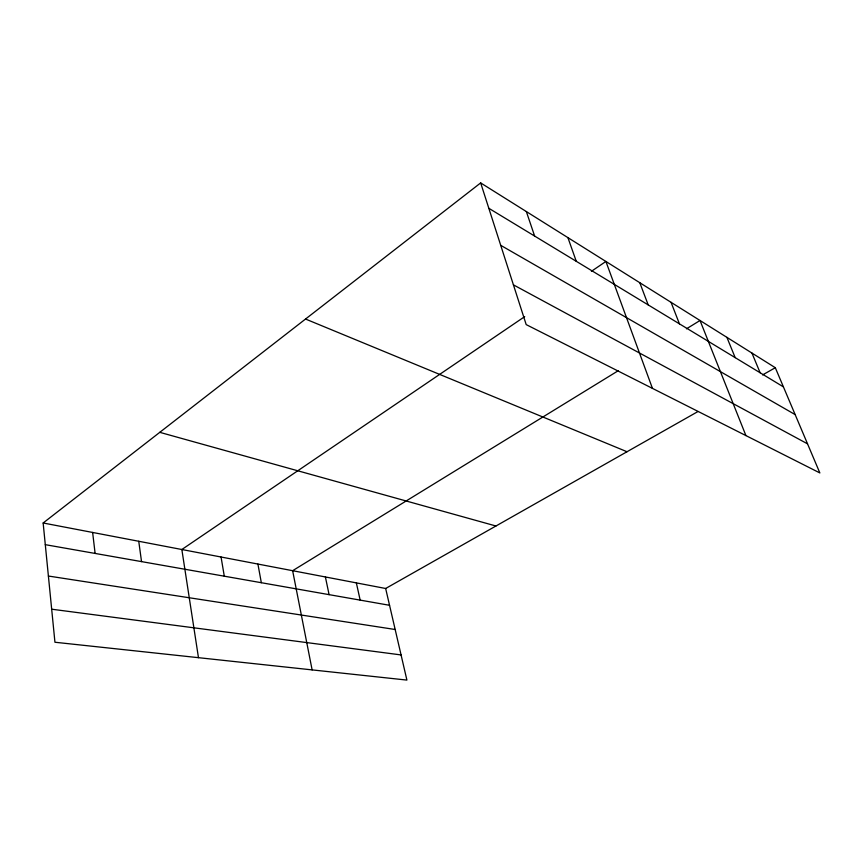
<?xml version="1.0" encoding="UTF-8"?>
<svg xmlns="http://www.w3.org/2000/svg" width="863" height="863" viewBox="0 0 863 863"><rect width="100%" height="100%" fill="white"/><g stroke="black" fill="none" stroke-linecap="round" stroke-linejoin="round"><path stroke-width="1.29" d="M43.15 522.989L385.653 588.49L406.905 680.087L54.941 642.245L43.15 522.989L480.669 182.913L775.308 367.714L819.85 472.935L526.193 324.607L480.669 182.913M524.715 316.613L181.845 549.515L198.468 657.671M591.414 271.306L605.902 261.457L652.45 388.382M618.415 370.615L292.633 570.702L312.126 669.904M686.441 328.835L700.022 320.497L745.923 435.599M385.653 588.49L697.994 411.522M762.579 374.93L775.308 367.714M51.672 609.202L401.068 654.931M48.393 576.031L395.168 629.505M45.297 544.661L389.558 605.297M159.784 432.331L495.955 525.999M305.534 319.04L627.013 451.737M513.42 284.855L807.531 443.841M500.723 245.329L795.147 414.596M488.825 208.296L783.421 386.883M751.943 353.064L760.13 372.762M726.905 337.357L735.179 357.638M671.058 302.33L679.429 323.841M639.785 282.708L648.189 304.898M567.908 237.627L576.268 261.306M526.344 211.554L534.629 236.052M356.354 582.892L360.162 600.119M325.394 576.969L329.094 594.65M257.918 564.068L261.327 582.708M221.057 557.013L224.294 576.193M138.749 541.274L141.532 561.608M92.632 532.449L95.113 553.431"/></g></svg>
